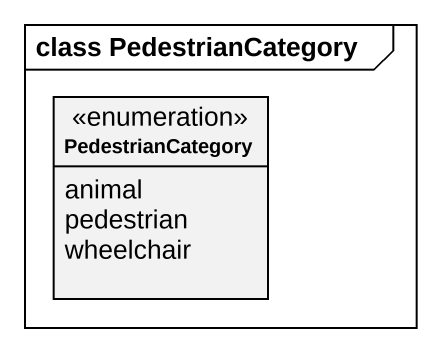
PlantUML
@startuml
mainframe class PedestrianCategory
hide circle
hide empty members
enum PedestrianCategory {
  animal
  pedestrian
  wheelchair
}
@enduml
